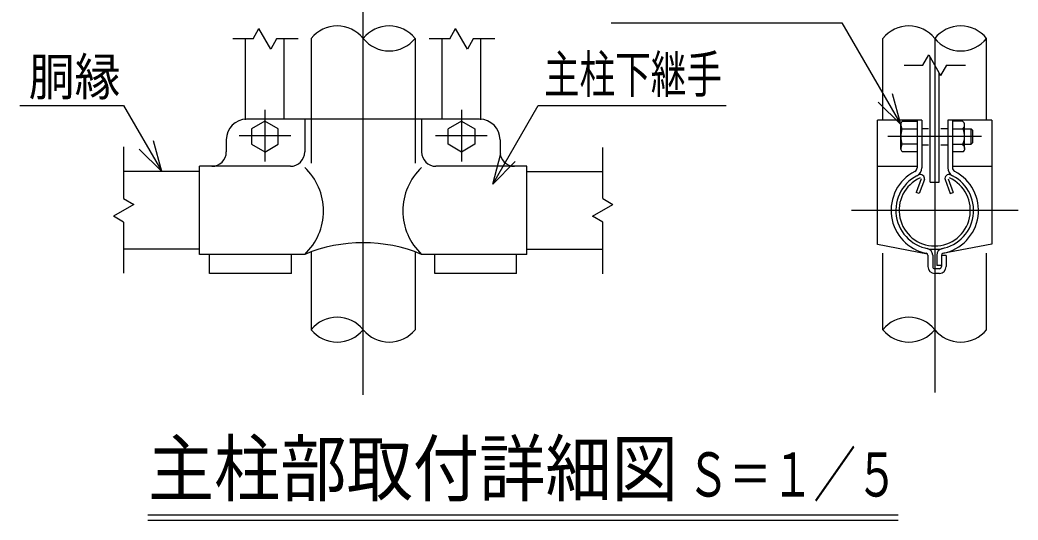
# Model space of a CAD drawing. Units: millimetres, scale not verified, with parts at other scales. Extents: x -4425 to 4425, y -3150 to 3150.
# Drawn here: x 1191 to 2658, y 923 to 1657 of the extents above; entities that cross this region are included whole.
import ezdxf
from ezdxf.enums import TextEntityAlignment as Align

# ---------------------------------------------------------------- set-up
doc = ezdxf.new("R2010")
doc.units = ezdxf.units.MM
doc.header["$LTSCALE"] = 20
doc.linetypes.add('USER1', pattern=[50.8, 31.75, -6.35, 6.35, -6.35])
doc.layers.add('0-0_1', color=7, linetype='Continuous', lineweight=25)
doc.styles.add('ＭＳ ゴシック', font='')
doc.styles.get('ＭＳ ゴシック').set_extended_font_data('MS Gothic')

msp = doc.modelspace()

# ---------------------------------------------------------------- linework, layer by layer
at = {"layer": '0-0_1', "color": 3, "linetype": 'USER1'}
for p, q in [((1695.78, 1106.7), (1695.78, 2646.83)), ((2535.78, 2646.83), (2535.78, 1109.79)), ((1551.28, 1525.23), (1551.28, 1449.3)), ((1840.28, 1525.23), (1840.28, 1449.29)), ((1513.31, 1487.26), (1589.25, 1487.26)), ((1802.31, 1487.26), (1878.25, 1487.26)), ((2604.6, 1485.84), (2466.95, 1485.84)), ((2658.2, 1377.56), (2413.35, 1377.56))]:
    msp.add_line(p, q, dxfattribs=at)
at = {"layer": '0-0_1', "color": 2}
for p, q in [((1533.96, 1629.44), (1542.62, 1644.44)), ((1559.94, 1614.44), (1542.62, 1644.44)), ((1822.96, 1629.44), (1831.62, 1644.44)), ((1848.94, 1614.44), (1831.62, 1644.44)), ((2060.49, 1653.24), (2399.44, 1653.24)), ((2399.44, 1653.24), (2485.76, 1503.73)), ((1533.96, 1629.44), (1504.02, 1629.44)), ((1568.6, 1629.44), (1559.94, 1614.44)), ((1600.35, 1629.44), (1568.6, 1629.44)), ((1822.96, 1629.44), (1793.02, 1629.44)), ((1857.6, 1629.44), (1848.94, 1614.44)), ((1889.35, 1629.44), (1857.6, 1629.44)), ((2518.45, 1590.81), (2527.11, 1605.81)), ((2527.12, 1605.81), (2544.44, 1575.81)), ((2490.78, 1590.81), (2518.45, 1590.81)), ((2553.1, 1590.81), (2544.44, 1575.81)), ((2553.1, 1590.81), (2580.78, 1590.81)), ((2485.76, 1503.73), (2473.7, 1548.73)), ((1191.4, 1531.71), (1343.66, 1531.71)), ((1343.66, 1531.71), (1399.66, 1434.71)), ((1886.26, 1416.19), (1952.96, 1531.71)), ((1952.96, 1531.71), (2229.26, 1531.71)), ((2485.76, 1503.73), (2452.81, 1536.67)), ((1343.78, 1470.85), (1343.78, 1394.88)), ((1399.66, 1434.71), (1366.72, 1467.65)), ((1399.66, 1434.71), (1387.6, 1479.71)), ((2047.77, 1394.88), (2047.77, 1469.91)), ((1886.26, 1416.19), (1898.32, 1461.19)), ((1886.26, 1416.19), (1919.2, 1449.13)), ((1343.78, 1394.88), (1358.78, 1386.22)), ((2047.77, 1394.88), (2062.77, 1386.22)), ((1358.78, 1386.22), (1328.78, 1368.9)), ((2032.77, 1368.9), (2062.77, 1386.22)), ((1343.78, 1360.24), (1328.78, 1368.9)), ((2047.77, 1360.24), (2032.77, 1368.9)), ((1343.78, 1360.24), (1343.78, 1285.2)), ((2047.77, 1284.26), (2047.77, 1360.24))]:
    msp.add_line(p, q, dxfattribs=at)
at = {"layer": '0-0_1'}
for p, q in [((1522.78, 1510.47), (1522.78, 1629.44)), ((1579.78, 1511.41), (1579.78, 1629.44)), ((1619.58, 1630.07), (1619.58, 1446.71)), ((1771.98, 1630.07), (1771.98, 1446.71)), ((1811.78, 1511.41), (1811.78, 1629.44)), ((1868.78, 1510.47), (1868.78, 1629.44)), ((2459.58, 1509.9), (2459.58, 1630.07)), ((2611.98, 1509.9), (2611.98, 1630.07)), ((2529.03, 1418.95), (2529.03, 1602.51)), ((2542.53, 1418.95), (2542.53, 1579.12)), ((1866.83, 1511.41), (1524.48, 1511.41)), ((1609.9, 1511.41), (1609.9, 1463.28)), ((1781.65, 1511.41), (1781.65, 1463.28)), ((1551.28, 1508.42), (1531.72, 1497.13)), ((1531.72, 1497.13), (1531.72, 1474.55)), ((1570.83, 1497.13), (1551.28, 1508.42)), ((1570.83, 1474.55), (1570.83, 1497.13)), ((1840.28, 1508.42), (1820.72, 1497.13)), ((1820.72, 1474.55), (1820.72, 1497.13)), ((1840.28, 1508.42), (1859.83, 1497.13)), ((1859.83, 1497.13), (1859.83, 1474.55)), ((2451.85, 1377.56), (2451.85, 1509.9)), ((2516.67, 1509.9), (2451.85, 1509.9)), ((2485.76, 1504.4), (2488.06, 1508.4)), ((2485.76, 1467.28), (2485.76, 1504.4)), ((2487.56, 1497.12), (2509.76, 1497.12)), ((2488.06, 1508.4), (2509.76, 1508.4)), ((2509.76, 1509.9), (2509.76, 1440.06)), ((2516.67, 1509.9), (2516.67, 1439.89)), ((2516.67, 1497.87), (2526.75, 1497.87)), ((2544.8, 1497.87), (2554.88, 1497.87)), ((2554.88, 1509.9), (2554.87, 1439.89)), ((2619.7, 1509.9), (2554.88, 1509.9)), ((2576.8, 1508.4), (2561.64, 1508.4)), ((2561.64, 1497.11), (2577.23, 1497.11)), ((2561.79, 1509.9), (2561.79, 1440.06)), ((2579.69, 1468.45), (2579.69, 1502.56)), ((2579.69, 1497.11), (2589.32, 1497.11)), ((2589.32, 1474.57), (2589.32, 1497.11)), ((2589.32, 1497.11), (2591.72, 1494.71)), ((2619.7, 1509.9), (2619.7, 1377.56)), ((2591.72, 1476.98), (2591.72, 1494.71)), ((1494.64, 1481.33), (1494.64, 1463.28)), ((1531.72, 1474.55), (1551.28, 1463.27)), ((1551.28, 1463.26), (1570.83, 1474.55)), ((1840.28, 1463.26), (1820.72, 1474.55)), ((1859.83, 1474.55), (1840.28, 1463.26)), ((1896.91, 1481.33), (1896.91, 1463.28)), ((2509.76, 1474.56), (2487.56, 1474.56)), ((2516.67, 1473.81), (2526.75, 1473.81)), ((2544.8, 1473.81), (2554.88, 1473.81)), ((2561.64, 1474.57), (2577.19, 1474.57)), ((2579.69, 1474.57), (2589.32, 1474.57)), ((2591.72, 1476.98), (2589.32, 1474.57)), ((2577.63, 1463.28), (2561.64, 1463.28)), ((1588.84, 1442.23), (1455.14, 1442.23)), ((1936.41, 1442.23), (1802.71, 1442.23)), ((1936.41, 1312.89), (1936.41, 1442.23)), ((2451.85, 1442.23), (2509.76, 1442.23)), ((2561.79, 1442.23), (2619.7, 1442.23)), ((1455.14, 1434.71), (1343.78, 1434.71)), ((1936.41, 1434.71), (2047.77, 1434.71)), ((2515.84, 1423.83), (2508.62, 1404.01)), ((2520.59, 1422.83), (2513.14, 1402.36)), ((2550.96, 1422.83), (2558.41, 1402.36)), ((2555.72, 1423.83), (2562.93, 1404.01)), ((2529.03, 1418.95), (2542.53, 1418.95)), ((2513.14, 1402.36), (2508.62, 1404)), ((2558.41, 1402.36), (2562.93, 1404)), ((2451.85, 1327.6), (2451.85, 1377.56)), ((2619.7, 1377.56), (2619.7, 1327.68)), ((1455.14, 1320.41), (1343.78, 1320.41)), ((1936.41, 1320.41), (2047.77, 1320.41)), ((2451.54, 1327.66), (2524.97, 1313.71)), ((2619.63, 1327.66), (2546.97, 1314.04)), ((1590.5, 1284.91), (1590.5, 1312.89)), ((1619.58, 1316.65), (1619.58, 1202.21)), ((1771.98, 1316.62), (1771.98, 1202.21)), ((1936.41, 1312.89), (1781.67, 1312.89)), ((1801.05, 1284.91), (1801.05, 1312.89)), ((1921.37, 1284.91), (1921.37, 1312.89)), ((2459.58, 1202.21), (2459.58, 1314.41)), ((2525.85, 1311.59), (2525.85, 1294.84)), ((2532.77, 1311.74), (2532.77, 1294.84)), ((2538.78, 1311.74), (2538.78, 1296.34)), ((2545.7, 1311.59), (2545.7, 1294.84)), ((2552.62, 1311.38), (2545.7, 1311.38)), ((2552.62, 1311.38), (2552.62, 1294.84)), ((2611.98, 1202.21), (2611.98, 1314.41)), ((2542.69, 1291.83), (2535.78, 1291.83)), ((2545.7, 1296.34), (2538.79, 1296.34)), ((1921.37, 1284.91), (1801.05, 1284.91)), ((2542.69, 1284.91), (2535.78, 1284.91)), ((1379.27, 930.13), (2482.23, 930.13)), ((1379.27, 922.63), (2482.23, 922.63))]:
    msp.add_line(p, q, dxfattribs=at)
for points in [[(2509.76, 1463.28), (2488.06, 1463.28), (2485.76, 1467.28)], [(1609.88, 1312.9), (1455.14, 1312.89), (1455.14, 1442.23)], [(1590.5, 1284.91), (1470.18, 1284.91), (1470.18, 1312.89)]]:
    msp.add_lwpolyline(points, dxfattribs=at)
for centre, radius, start, end in [((1657.68, 1599.53), 48.83, 38.71802, 141.28213), ((1733.88, 1599.53), 48.83, 38.71802, 141.28213), ((2497.68, 1599.53), 48.83, 38.71802, 141.28213), ((2573.88, 1599.53), 48.83, 38.71802, 141.28213), ((1733.88, 1660.62), 48.83, 218.71787, 321.28198), ((2573.88, 1660.62), 48.83, 218.71787, 321.28198), ((1524.72, 1481.33), 30.08, 90, 180), ((1866.83, 1481.33), 30.08, 0, 90), ((2521.5, 1509.41), 36.09, 187.97958, 199.90953), ((2521.87, 1485.84), 36.12, 161.80096, 198.19904), ((2572.19, 1502.56), 7.44, 311.91009, 51.71719), ((2553.16, 1485.89), 26.56, 334.43368, 24.86078), ((2521.5, 1462.27), 36.09, 160.09047, 172.02042), ((2572.78, 1468.45), 7.09, 313.18863, 52.72754), ((1473.59, 1463.28), 21.05, 270, 0), ((1588.84, 1463.28), 21.05, 270, 0), ((1802.71, 1463.28), 21.05, 180, 270), ((1917.96, 1463.28), 21.05, 180, 270), ((1550.08, 1376.67), 87.42, 313.15747, 46.88696), ((1841.47, 1376.67), 87.42, 133.11304, 226.84253), ((2503.74, 1440.06), 6.02, 297.13681, 0), ((2503.74, 1439.89), 12.93, 297.19983, 0), ((2567.81, 1439.89), 12.93, 180, 242.80228), ((2567.81, 1440.06), 6.02, 180, 242.8653), ((2535.78, 1377.56), 64.22, 117.13705, 258.90415), ((2535.78, 1377.56), 57.15, 117.19945, 269.99872), ((2535.78, 1377.56), 52.34, 114.17442, 65.66495), ((2514.72, 1424.09), 6.02, 349.3454, 114.44897), ((2535.78, 1377.56), 57.15, 269.99872, 62.80228), ((2535.78, 1377.56), 64.22, 281.09112, 62.86527), ((2556.83, 1424.12), 6.02, 72.04499, 190.65469), ((1695.75, 1104.78), 225.15, 67.56504, 112.4217), ((2522.84, 1311.74), 9.93, 0, 78.87952), ((2548.71, 1311.74), 9.93, 101.11607, 180), ((2522.84, 1311.59), 3.01, 0, 78.90466), ((2548.71, 1311.58), 3.01, 101.09083, 180), ((2535.78, 1294.84), 9.93, 180, 270), ((2535.78, 1294.84), 3.01, 180, 270), ((2542.69, 1294.84), 9.93, 270, 0), ((2542.69, 1294.84), 3.01, 270, 0), ((1657.68, 1171.66), 48.83, 38.71802, 141.28213), ((2497.68, 1171.66), 48.83, 38.71802, 141.28213), ((1657.68, 1232.75), 48.83, 218.71787, 321.28198), ((1733.88, 1232.75), 48.83, 218.71787, 321.28198), ((2497.68, 1232.75), 48.83, 218.71787, 321.28198), ((2573.88, 1232.75), 48.83, 218.71787, 321.28198)]:
    msp.add_arc(centre, radius, start, end, dxfattribs=at)

# ---------------------------------------------------------------- texts
at = {"layer": '0-0_1', "style": 'ＭＳ ゴシック'}
for s, height, width, p in [('胴縁', 54.84, 0.9, (1204.32, 1529.94)), ('主柱下継手', 54.84, 0.7, (1961.43, 1533.6)), ('主柱部取付詳細図', 79.33, 0.9, (1379.27, 934.87)), ('Ｓ＝１／５', 64.96, 0.7, (2171.77, 937.64))]:
    msp.add_text(s, height=height, dxfattribs=dict(at, width=width)).set_placement(p, align=Align.BOTTOM_LEFT)

doc.saveas('drawing.dxf')
